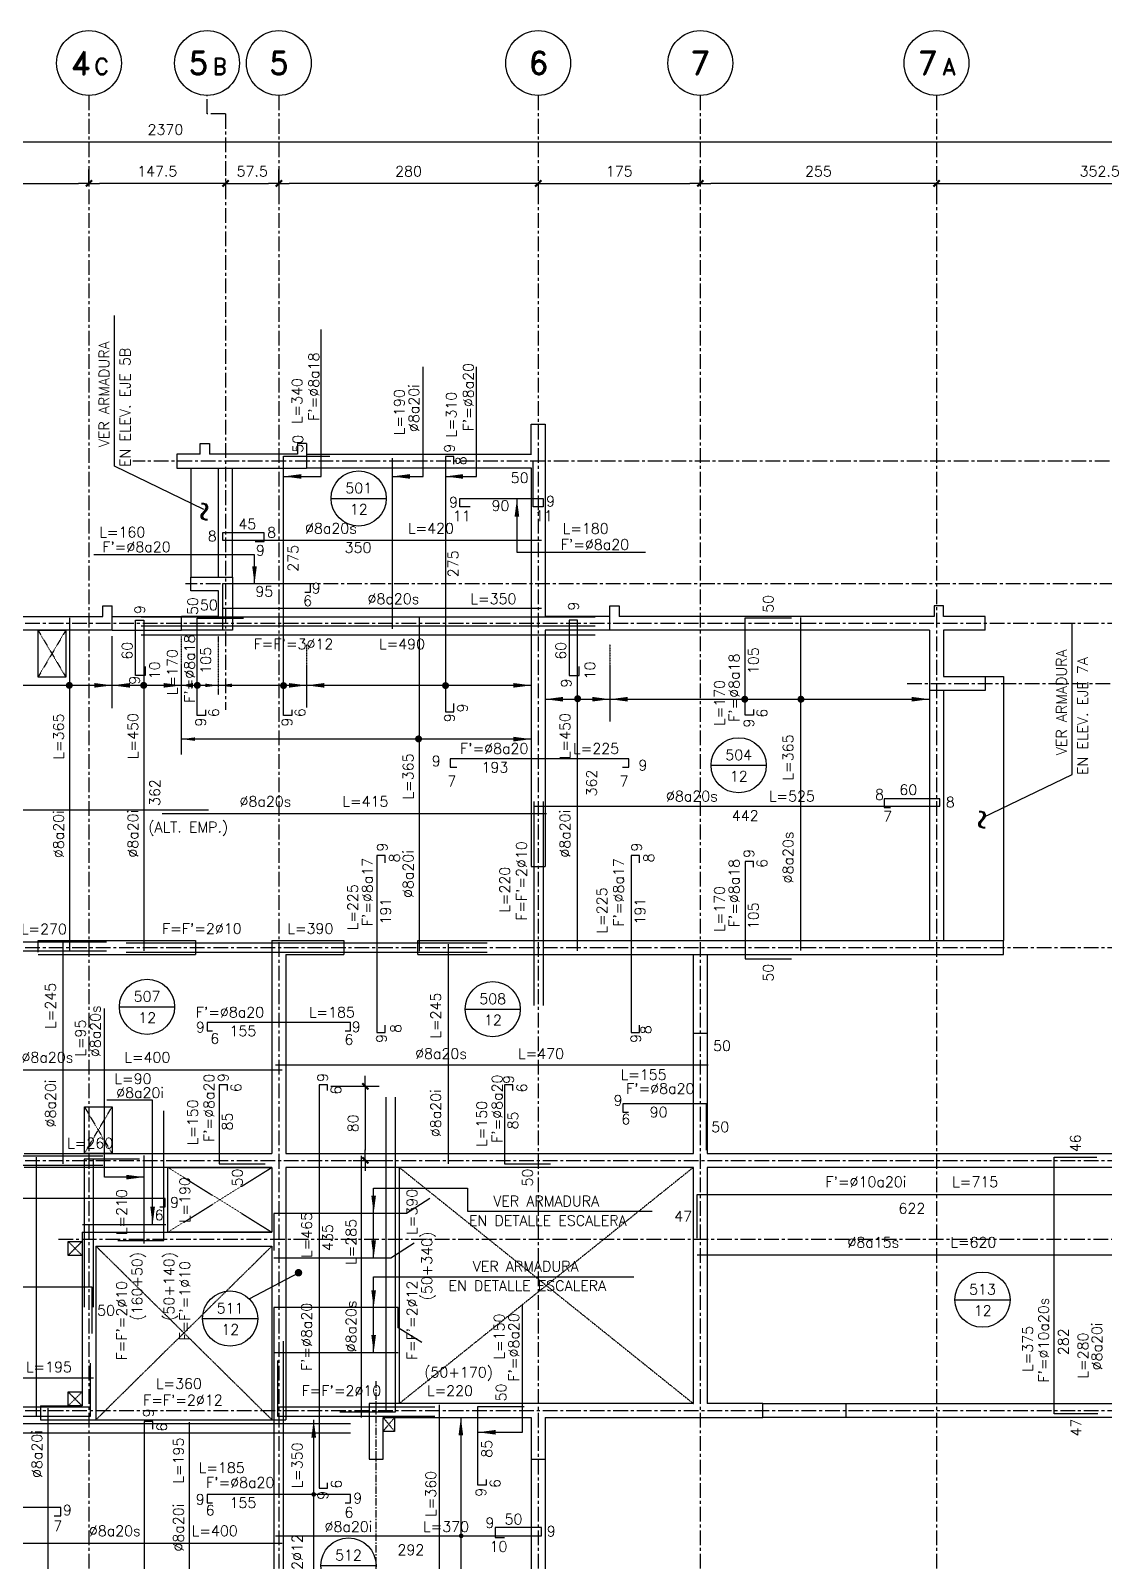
# Model space of a CAD drawing. Header units: millimetres. Extents: x -656237 to -651946, y 88238 to 91298.
# Drawn here: x -654663 to -653503, y 89645 to 91298 of the extents above; entities that cross this region are included whole.
import ezdxf
from ezdxf.enums import TextEntityAlignment as Align

# ---------------------------------------------------------------- set-up
doc = ezdxf.new("R2010")
doc.units = ezdxf.units.MM
doc.header["$LTSCALE"] = 0.5
for name, pattern in [('CENTER', [50.8, 31.75, -6.35, 6.35, -6.35]), ('DASHDOT', [1, 0.5, -0.25, 0, -0.25]), ('DASHED', [0.75, 0.5, -0.25])]:
    doc.linetypes.add(name, pattern=pattern)
for name, color, linetype in [('A-LINEA 015', 6, 'Continuous'), ('BORDE DE LOSAS', 3, 'Continuous'), ('COTAS', 5, 'Continuous'), ('EJES', 1, 'CENTER'), ('FE', 7, 'Continuous'), ('MUROS', 3, 'Continuous'), ('SEGMENTOS1', 3, 'Continuous'), ('TEXTOS-SM', 3, 'Continuous'), ('TEXTOS1', 9, 'Continuous'), ('TEXTOS50a', 3, 'Continuous'), ('VANOS', 8, 'DASHDOT'), ('VIGAS', 3, 'Continuous')]:
    doc.layers.add(name, color=color, linetype=linetype)
doc.styles.add('ROMAND', font='romand')
doc.styles.add('ROMANS', font='romans')
doc.styles.add('ROMANS0', font='romans.shx')
doc.dimstyles.new('ING-50', dxfattribs={"dimscale": 5, "dimtxt": 2.25, "dimasz": 2.25, "dimexe": 3, "dimexo": 0, "dimgap": 1.5, "dimtad": 1, "dimdec": 1, "dimzin": 12, "dimdsep": 46, "dimtxsty": 'ROMANS', "dimblk1": 'TICK1', "dimblk2": 'TICK1', "dimsah": 1, "dimcen": 0.09, "dimclrd": 2, "dimclre": 1, "dimclrt": 3, "dimadec": 1, "dimazin": 3, "dimtfac": 1, "dimtdec": 1, "dimtix": 1, "dimtmove": 2, "dimatfit": 3, "dimfxl": 3, "dimtolj": 1, "dimtzin": 12, "dimarcsym": 0})

# ---------------------------------------------------------------- blocks, each defined once
blk = doc.blocks.new('FLECHA')
at = {"layer": 'TEXTOS1', "color": 2}
blk.add_lwpolyline([(0, 0, 0, 5, 0), (19.2, 0, 5, 5, 0)], format="xyseb", dxfattribs=at)
blk = doc.blocks.new('TICK1')
at = {"color": 2}
for points in [[(0, 0), (-1, 0)], [(0, 0), (1, 0)]]:
    blk.add_lwpolyline(points, dxfattribs=at)
at = {"color": 2, "const_width": 0.2}
blk.add_lwpolyline([(-0.3, -0.3), (0.3, 0.3)], dxfattribs=at)
blk = doc.blocks.new('*D23')
at = {"layer": 'COTAS', "color": 1, "lineweight": -2}
for p, q in [((-654313.1, 90158.3), (-654286.4, 90158.3)), ((-654314.3, 90078.3), (-654286.4, 90078.3))]:
    blk.add_line(p, q, dxfattribs=at)
at = {"layer": 'COTAS', "color": 2, "lineweight": -2}
blk.add_line((-654301.4, 90147), (-654301.4, 90089.5), dxfattribs=at)
at = {"layer": 'Defpoints', "color": 0}
for p in [(-654313.1, 90158.3), (-654314.3, 90078.3), (-654301.4, 90078.3)]:
    blk.add_point(p, dxfattribs=at)
at = {"layer": 'COTAS', "color": 2, "lineweight": -2, "xscale": 11.25, "yscale": 11.25, "zscale": 11.25}
for p, rotation in [((-654301.4, 90158.3), 90), ((-654301.4, 90078.3), 270)]:
    blk.add_blockref('TICK1', p, dxfattribs=dict(at, rotation=rotation))
at = {"layer": 'COTAS', "color": 3, "insert": (-654314.6, 90118.3), "char_height": 11.25, "attachment_point": 5, "rotation": 90, "style": 'ROMANS'}
blk.add_mtext('\\A1;80', dxfattribs=at)
blk = doc.blocks.new('losa-ne')
at = {"color": 5, "linetype": 'Continuous'}
blk.add_line((-29.8, 0), (29.7, 0), dxfattribs=at)
at = {"color": 3, "linetype": 'Continuous'}
blk.add_circle((0, 0), 29.8, dxfattribs=at)
at = {"color": 3, "linetype": 'Continuous', "style": 'ROMANS'}
for tag, p in [('N%%DL', (0, 5.6)), ('ESP', (0.2, -17.4))]:
    blk.add_attdef(tag, text='', height=11.2, dxfattribs=at).set_placement(p, align=Align.CENTER)
blk = doc.blocks.new('EJE-1')
at = {"color": 3, "linetype": 'Continuous'}
blk.add_circle((0, 0), 35, dxfattribs=at)
at = {"color": 5, "linetype": 'Continuous', "style": 'ROMAND'}
blk.add_attdef('0', text='', height=25, dxfattribs=at).set_placement((0.2, 0), align=Align.MIDDLE)
blk = doc.blocks.new('eje-3')
at = {"color": 3, "linetype": 'Continuous'}
blk.add_circle((0, 0), 35, dxfattribs=at)
at = {"color": 5, "linetype": 'Continuous', "style": 'ROMAND'}
for height, p in [(25, (-9.2, 0)), (18, (13.7, -3.6))]:
    blk.add_attdef('0', text='', height=height, dxfattribs=at).set_placement(p, align=Align.MIDDLE)
blk = doc.blocks.new('*D45')
at = {"layer": 'COTAS', "color": 1, "lineweight": -2}
for p, q in [((-654599.7, 91133.3), (-654599.7, 91148.3)), ((-654784.7, 91133.3), (-654784.7, 91118.3))]:
    blk.add_line(p, q, dxfattribs=at)
at = {"layer": 'COTAS', "color": 2, "lineweight": -2}
blk.add_line((-654773.5, 91133.3), (-654611, 91133.3), dxfattribs=at)
at = {"layer": 'Defpoints', "color": 0}
for p in [(-654784.7, 91133.3), (-654599.7, 91133.3), (-654599.7, 91133.3)]:
    blk.add_point(p, dxfattribs=at)
at = {"layer": 'COTAS', "color": 2, "lineweight": -2, "xscale": 11.25, "yscale": 11.25, "zscale": 11.25, "rotation": 180}
blk.add_blockref('TICK1', (-654784.7, 91133.3), dxfattribs=at)
at = {"layer": 'COTAS', "color": 2, "lineweight": -2, "xscale": 11.25, "yscale": 11.25, "zscale": 11.25}
blk.add_blockref('TICK1', (-654599.7, 91133.3), dxfattribs=at)
at = {"layer": 'COTAS', "color": 3, "insert": (-654692.2, 91146.4), "char_height": 11.25, "attachment_point": 5, "style": 'ROMANS'}
blk.add_mtext('\\A1;185', dxfattribs=at)
blk = doc.blocks.new('*D46')
at = {"layer": 'COTAS', "color": 1, "lineweight": -2}
for p, q in [((-654599.7, 91133.3), (-654599.7, 91148.3)), ((-654452.2, 91133.3), (-654452.2, 91118.3))]:
    blk.add_line(p, q, dxfattribs=at)
at = {"layer": 'COTAS', "color": 2, "lineweight": -2}
blk.add_line((-654463.5, 91133.3), (-654588.5, 91133.3), dxfattribs=at)
at = {"layer": 'Defpoints', "color": 0}
for p in [(-654599.7, 91133.3), (-654599.7, 91133.3), (-654452.2, 91133.3)]:
    blk.add_point(p, dxfattribs=at)
at = {"layer": 'COTAS', "color": 2, "lineweight": -2, "xscale": 11.25, "yscale": 11.25, "zscale": 11.25, "rotation": 180}
blk.add_blockref('TICK1', (-654599.7, 91133.3), dxfattribs=at)
at = {"layer": 'COTAS', "color": 2, "lineweight": -2, "xscale": 11.25, "yscale": 11.25, "zscale": 11.25}
blk.add_blockref('TICK1', (-654452.2, 91133.3), dxfattribs=at)
at = {"layer": 'COTAS', "color": 3, "insert": (-654526, 91146.4), "char_height": 11.25, "attachment_point": 5, "style": 'ROMANS'}
blk.add_mtext('\\A1;147.5', dxfattribs=at)
blk = doc.blocks.new('*D47')
at = {"layer": 'COTAS', "color": 1, "lineweight": -2}
for p, q in [((-654394.7, 91133.3), (-654394.7, 91148.3)), ((-654114.7, 91133.3), (-654114.7, 91118.3))]:
    blk.add_line(p, q, dxfattribs=at)
at = {"layer": 'COTAS', "color": 2, "lineweight": -2}
blk.add_line((-654126, 91133.3), (-654383.5, 91133.3), dxfattribs=at)
at = {"layer": 'Defpoints', "color": 0}
for p in [(-654394.7, 91133.3), (-654394.7, 91133.3), (-654114.7, 91133.3)]:
    blk.add_point(p, dxfattribs=at)
at = {"layer": 'COTAS', "color": 2, "lineweight": -2, "xscale": 11.25, "yscale": 11.25, "zscale": 11.25, "rotation": 180}
blk.add_blockref('TICK1', (-654394.7, 91133.3), dxfattribs=at)
at = {"layer": 'COTAS', "color": 2, "lineweight": -2, "xscale": 11.25, "yscale": 11.25, "zscale": 11.25}
blk.add_blockref('TICK1', (-654114.7, 91133.3), dxfattribs=at)
at = {"layer": 'COTAS', "color": 3, "insert": (-654254.7, 91146.4), "char_height": 11.25, "attachment_point": 5, "style": 'ROMANS'}
blk.add_mtext('\\A1;280', dxfattribs=at)
blk = doc.blocks.new('*D48')
at = {"layer": 'COTAS', "color": 1, "lineweight": -2}
for p, q in [((-653332.2, 91178.3), (-653332.2, 91193.3)), ((-655702.2, 91178.3), (-655702.2, 91163.3))]:
    blk.add_line(p, q, dxfattribs=at)
at = {"layer": 'COTAS', "color": 2, "lineweight": -2}
blk.add_line((-655691, 91178.3), (-653343.5, 91178.3), dxfattribs=at)
at = {"layer": 'Defpoints', "color": 0}
for p in [(-655702.2, 91178.3), (-653332.2, 91178.3), (-653332.2, 91178.3)]:
    blk.add_point(p, dxfattribs=at)
at = {"layer": 'COTAS', "color": 2, "lineweight": -2, "xscale": 11.25, "yscale": 11.25, "zscale": 11.25, "rotation": 180}
blk.add_blockref('TICK1', (-655702.2, 91178.3), dxfattribs=at)
at = {"layer": 'COTAS', "color": 2, "lineweight": -2, "xscale": 11.25, "yscale": 11.25, "zscale": 11.25}
blk.add_blockref('TICK1', (-653332.2, 91178.3), dxfattribs=at)
at = {"layer": 'COTAS', "color": 3, "insert": (-654517.2, 91191.4), "char_height": 11.25, "attachment_point": 5, "style": 'ROMANS'}
blk.add_mtext('\\A1;2370', dxfattribs=at)
blk = doc.blocks.new('*D71')
at = {"layer": 'COTAS', "color": 1, "lineweight": -2}
for p, q in [((-654452.2, 91133.3), (-654452.2, 91118.3)), ((-654394.7, 91133.3), (-654394.7, 91118.3))]:
    blk.add_line(p, q, dxfattribs=at)
at = {"layer": 'COTAS', "color": 2, "lineweight": -2}
blk.add_line((-654441, 91133.3), (-654406, 91133.3), dxfattribs=at)
at = {"layer": 'Defpoints', "color": 0}
for p in [(-654452.2, 91133.3), (-654394.7, 91133.3), (-654394.7, 91133.3)]:
    blk.add_point(p, dxfattribs=at)
at = {"layer": 'COTAS', "color": 2, "lineweight": -2, "xscale": 11.25, "yscale": 11.25, "zscale": 11.25, "rotation": 180}
blk.add_blockref('TICK1', (-654452.2, 91133.3), dxfattribs=at)
at = {"layer": 'COTAS', "color": 2, "lineweight": -2, "xscale": 11.25, "yscale": 11.25, "zscale": 11.25}
blk.add_blockref('TICK1', (-654394.7, 91133.3), dxfattribs=at)
at = {"layer": 'COTAS', "color": 3, "insert": (-654423.5, 91146.4), "char_height": 11.25, "attachment_point": 5, "style": 'ROMANS'}
blk.add_mtext('\\A1;57.5', dxfattribs=at)
blk = doc.blocks.new('*D75')
at = {"layer": 'COTAS', "color": 1, "lineweight": -2}
for p, q in [((-653939.7, 91133.3), (-653939.7, 91148.3)), ((-654114.7, 91133.3), (-654114.7, 91118.3))]:
    blk.add_line(p, q, dxfattribs=at)
at = {"layer": 'COTAS', "color": 2, "lineweight": -2}
blk.add_line((-654103.5, 91133.3), (-653951, 91133.3), dxfattribs=at)
at = {"layer": 'Defpoints', "color": 0}
for p in [(-654114.7, 91133.3), (-653939.7, 91133.3), (-653939.7, 91133.3)]:
    blk.add_point(p, dxfattribs=at)
at = {"layer": 'COTAS', "color": 2, "lineweight": -2, "xscale": 11.25, "yscale": 11.25, "zscale": 11.25, "rotation": 180}
blk.add_blockref('TICK1', (-654114.7, 91133.3), dxfattribs=at)
at = {"layer": 'COTAS', "color": 2, "lineweight": -2, "xscale": 11.25, "yscale": 11.25, "zscale": 11.25}
blk.add_blockref('TICK1', (-653939.7, 91133.3), dxfattribs=at)
at = {"layer": 'COTAS', "color": 3, "insert": (-654027.2, 91146.4), "char_height": 11.25, "attachment_point": 5, "style": 'ROMANS'}
blk.add_mtext('\\A1;175', dxfattribs=at)
blk = doc.blocks.new('*D25')
at = {"layer": 'COTAS', "color": 1, "lineweight": -2}
for p, q in [((-653939.7, 91133.3), (-653939.7, 91148.3)), ((-653684.7, 91133.3), (-653684.7, 91118.3))]:
    blk.add_line(p, q, dxfattribs=at)
at = {"layer": 'COTAS', "color": 2, "lineweight": -2}
blk.add_line((-653696, 91133.3), (-653928.5, 91133.3), dxfattribs=at)
at = {"layer": 'Defpoints', "color": 0}
for p in [(-653939.7, 91133.3), (-653939.7, 91133.3), (-653684.7, 91133.3)]:
    blk.add_point(p, dxfattribs=at)
at = {"layer": 'COTAS', "color": 2, "lineweight": -2, "xscale": 11.25, "yscale": 11.25, "zscale": 11.25, "rotation": 180}
blk.add_blockref('TICK1', (-653939.7, 91133.3), dxfattribs=at)
at = {"layer": 'COTAS', "color": 2, "lineweight": -2, "xscale": 11.25, "yscale": 11.25, "zscale": 11.25}
blk.add_blockref('TICK1', (-653684.7, 91133.3), dxfattribs=at)
at = {"layer": 'COTAS', "color": 3, "insert": (-653812.2, 91146.4), "char_height": 11.25, "attachment_point": 5, "style": 'ROMANS'}
blk.add_mtext('\\A1;255', dxfattribs=at)
blk = doc.blocks.new('*D43')
at = {"layer": 'COTAS', "color": 1, "lineweight": -2}
for p, q in [((-653332.2, 91133.3), (-653332.2, 91148.3)), ((-653684.7, 91133.3), (-653684.7, 91118.3))]:
    blk.add_line(p, q, dxfattribs=at)
at = {"layer": 'COTAS', "color": 2, "lineweight": -2}
blk.add_line((-653673.5, 91133.3), (-653343.5, 91133.3), dxfattribs=at)
at = {"layer": 'Defpoints', "color": 0}
for p in [(-653684.7, 91133.3), (-653332.2, 91133.3), (-653332.2, 91133.3)]:
    blk.add_point(p, dxfattribs=at)
at = {"layer": 'COTAS', "color": 2, "lineweight": -2, "xscale": 11.25, "yscale": 11.25, "zscale": 11.25, "rotation": 180}
blk.add_blockref('TICK1', (-653684.7, 91133.3), dxfattribs=at)
at = {"layer": 'COTAS', "color": 2, "lineweight": -2, "xscale": 11.25, "yscale": 11.25, "zscale": 11.25}
blk.add_blockref('TICK1', (-653332.2, 91133.3), dxfattribs=at)
at = {"layer": 'COTAS', "color": 3, "insert": (-653508.5, 91146.4), "char_height": 11.25, "attachment_point": 5, "style": 'ROMANS'}
blk.add_mtext('\\A1;352.5', dxfattribs=at)

msp = doc.modelspace()

# ---------------------------------------------------------------- linework, layer by layer
at = {"layer": 'BORDE DE LOSAS', "ltscale": 0.5}
for p, q in [((-654489.71, 90825.75), (-654489.71, 90708.25)), ((-654459.71, 90708.25), (-654459.71, 90825.75)), ((-653632.21, 90600.75), (-653612.21, 90600.75)), ((-653612.21, 90600.75), (-653612.21, 90315.75))]:
    msp.add_line(p, q, dxfattribs=at)
at = {"layer": 'BORDE DE LOSAS', "ltscale": 0.2}
for p, q in [((-654264.71, 90070.75), (-654264.71, 89815.75)), ((-654592.21, 89798.25), (-654402.21, 89798.25))]:
    msp.add_line(p, q, dxfattribs=at)
for points in [[(-654654.71, 90650.75), (-654624.71, 90650.75), (-654624.71, 90600.25), (-654654.71, 90600.25)], [(-654604.71, 90136.25), (-654574.71, 90136.25), (-654574.71, 90085.75), (-654604.71, 90085.75)], [(-654514.71, 90070.75), (-654402.21, 90070.75), (-654402.21, 90000.75), (-654514.71, 90000.75)], [(-654622.21, 89990.75), (-654607.21, 89990.75), (-654607.21, 89975.75), (-654622.21, 89975.75)], [(-654622.21, 89828.25), (-654607.21, 89828.25), (-654607.21, 89813.25), (-654622.21, 89813.25)], [(-654282.21, 89800.75), (-654269.71, 89800.75), (-654269.71, 89785.75), (-654282.21, 89785.75)]]:
    msp.add_lwpolyline(points, close=True, dxfattribs=at)
at = {"layer": 'EJES'}
for p, q in [((-654599.71, 91228.25), (-654599.71, 88448.25)), ((-654394.71, 91228.25), (-654394.71, 88448.25)), ((-654114.71, 91228.25), (-654114.71, 88448.25)), ((-653939.71, 91228.25), (-653939.71, 88448.25)), ((-653684.71, 91228.25), (-653684.71, 88448.25)), ((-654452.21, 91208.25), (-654452.21, 90564.66)), ((-652888.19, 90833.25), (-654552.44, 90833.25)), ((-652908.19, 90700.75), (-654495.62, 90700.75)), ((-656167.21, 90658.25), (-652889.09, 90658.25)), ((-653716.33, 90593.25), (-652908.19, 90593.25)), ((-656167.21, 90308.25), (-652889.09, 90308.25)), ((-656167.21, 90078.25), (-652889.09, 90078.25)), ((-654632.74, 89993.25), (-652891.09, 89993.25)), ((-656167.21, 89808.25), (-652890.72, 89808.25))]:
    msp.add_line(p, q, dxfattribs=at)
at = {"layer": 'EJES', "ltscale": 0.5}
msp.add_line((-654289.71, 88448.25), (-654289.71, 89839.98), dxfattribs=at)
at = {"layer": 'EJES'}
msp.add_lwpolyline([(-654452.21, 91208.25), (-654472.21, 91208.25), (-654472.21, 91228.25)], dxfattribs=at)
at = {"layer": 'FE', "ltscale": 0.5}
msp.add_line((-654266.01, 89870.53), (-654400.21, 89870.53), dxfattribs=at)
for points in [[(-654380.58, 90564.75), (-654380.58, 90558.75), (-654389.58, 90558.75), (-654389.57, 90838.75), (-654339.57, 90838.75)], [(-654272.43, 90836.75), (-654272.43, 90652.25)], [(-654205.94, 90830.25), (-654205.94, 90838.25), (-654214.94, 90838.25), (-654214.94, 90562.75), (-654205.94, 90562.75), (-654205.94, 90571.75)], [(-654188.31, 90784.21), (-654199.31, 90784.21), (-654199.31, 90793.21), (-654109.29, 90793.21), (-654109.29, 90784.21), (-654120.21, 90784.21), (-654120.21, 90834.21)], [(-654420.21, 90746.62), (-654410.71, 90746.62), (-654410.71, 90756.12), (-654455.71, 90756.12), (-654455.71, 90748.12), (-654111.21, 90748.12)], [(-654366.71, 90691.75), (-654360.71, 90691.75), (-654360.71, 90700.75), (-654455.71, 90700.75), (-654455.71, 90650.75)], [(-654620.68, 90664.25), (-654620.68, 90304.25)], [(-654543.34, 90665.36), (-654053.34, 90665.36)], [(-654473.81, 90564.75), (-654473.81, 90558.75), (-654482.81, 90558.75), (-654482.81, 90663.75), (-654432.81, 90663.75)], [(-654455.71, 90674.74), (-654111.21, 90674.74)], [(-654243.28, 90664.25), (-654243.28, 90304.25)], [(-653882.35, 90565.25), (-653882.35, 90559.25), (-653891.35, 90559.25), (-653891.35, 90664.25), (-653841.35, 90664.25)], [(-653831.35, 90304.94), (-653831.35, 90664.44)], [(-654538.91, 90611.75), (-654538.91, 90601.75), (-654549.41, 90601.75), (-654549.41, 90661.75), (-654540.41, 90661.75), (-654540.41, 90304.75)], [(-654543.34, 90655.36), (-654053.34, 90655.36)], [(-654072.12, 90304.75), (-654072.12, 90661.75), (-654081.12, 90661.75), (-654081.12, 90601.75), (-654070.62, 90601.75), (-654070.62, 90611.75)], [(-654543.34, 90645.86), (-654053.34, 90645.86)], [(-654023.71, 90502.79), (-654016.71, 90502.79), (-654016.71, 90511.79), (-654209.71, 90511.79), (-654209.71, 90502.79), (-654202.71, 90502.79)], [(-654119.16, 90245.75), (-654119.16, 90465.75)], [(-654118.21, 90460.81), (-653681.21, 90460.81), (-653681.21, 90468.81), (-653741.21, 90468.81), (-653741.21, 90459.31), (-653734.21, 90459.31)], [(-654109.16, 90245.75), (-654109.16, 90465.75)], [(-655470.71, 90456.98), (-654470.71, 90456.98)], [(-654520.71, 90452.98), (-654105.71, 90452.98)], [(-654279.91, 90399.5), (-654279.91, 90407.5), (-654288.91, 90407.5), (-654288.91, 90216.5), (-654279.91, 90216.5), (-654279.91, 90224.5)], [(-654005.34, 90399.5), (-654005.34, 90407.5), (-654014.34, 90407.5), (-654014.34, 90216.5), (-654005.34, 90216.5), (-654005.34, 90224.5)], [(-653882.35, 90394.99), (-653882.35, 90400.99), (-653891.35, 90400.99), (-653891.35, 90295.99), (-653841.35, 90295.99)], [(-654850.96, 90314.5), (-654580.96, 90314.5)], [(-654850.96, 90304.5), (-654580.96, 90304.5)], [(-654627.62, 90074.75), (-654627.62, 90314.25)], [(-654559.71, 90313.25), (-654169.71, 90313.25)], [(-654559.71, 90303.25), (-654169.71, 90303.25)], [(-654211.69, 90074.75), (-654211.69, 90311.75)], [(-654323.21, 90218.1), (-654317.21, 90218.1), (-654317.21, 90227.1), (-654472.21, 90227.1), (-654472.21, 90218.1), (-654466.21, 90218.1)], [(-654788.21, 90175.94), (-654391.21, 90175.94)], [(-654398.21, 90181.48), (-653931.21, 90181.48)], [(-654450.32, 90153.75), (-654450.32, 90159.75), (-654459.32, 90159.75), (-654459.32, 90074.75), (-654409.32, 90074.75)], [(-654342.06, 90153.75), (-654342.06, 90159.75), (-654351.06, 90159.75), (-654351.06, 89724.25), (-654342.06, 89724.25), (-654342.06, 89730.25)], [(-654142.26, 90153.75), (-654142.26, 90159.75), (-654151.26, 90159.75), (-654151.26, 90074.75), (-654101.26, 90074.75)], [(-654328.71, 89806.75), (-654278.71, 89806.75), (-654278.71, 90146.75)], [(-654318.71, 89806.75), (-654268.71, 89806.75), (-654268.71, 90146.75)], [(-653933.17, 90089.47), (-653933.17, 90139.47), (-654023.17, 90139.47), (-654023.17, 90130.47), (-654017.17, 90130.47)], [(-654568.71, 89991.75), (-654518.71, 89991.75), (-654518.71, 90131.75)], [(-654844.71, 90083.25), (-654584.71, 90083.25)], [(-654844.71, 90073.25), (-654584.71, 90073.25)], [(-654656.41, 89802.25), (-654656.41, 90081.75)], [(-654555.07, 90079.75), (-654605.07, 90079.75), (-654605.07, 89919.75)], [(-654545.07, 90079.75), (-654595.07, 90079.75), (-654595.07, 89919.75)], [(-654540.17, 89988.47), (-654540.17, 90083.47)], [(-654305.6, 89800.75), (-654305.6, 90083.25)], [(-653510.64, 89804.75), (-653557.64, 89804.75), (-653557.64, 90081.75), (-653511.64, 90081.75)], [(-654523.28, 90028.19), (-654517.28, 90028.19), (-654517.28, 90037.19), (-654882.28, 90037.19), (-654882.28, 90028.19), (-654876.28, 90028.19)], [(-654231.59, 90037.32), (-654256.78, 90021.02), (-654400.21, 90021.02), (-654400.21, 89981.02)], [(-653943.21, 89994.5), (-653943.21, 90041.5), (-653326.21, 90041.5), (-653326.21, 89995.5)], [(-654606.64, 90009.08), (-654516.64, 90009.08)], [(-654248.59, 89988.97), (-654273.77, 89972.67), (-654400.21, 89972.67)], [(-653943.21, 89976.25), (-653326.09, 89976.25)], [(-654596.21, 89891.35), (-654596.21, 89941.35), (-654941.21, 89941.35), (-654941.21, 89932.35), (-654935.21, 89932.35)], [(-654240.49, 89881.78), (-654266.01, 89897.55), (-654266.01, 89919.55), (-654400.21, 89919.55), (-654400.21, 89879.55)], [(-654399.71, 89533.25), (-654399.71, 89883.25)], [(-654389.71, 89533.25), (-654389.71, 89883.25)], [(-654786.21, 89858.25), (-654786.21, 89812.25), (-654598.21, 89812.25), (-654598.21, 89859.25)], [(-654396.21, 89862.25), (-654396.21, 89812.25), (-654226.21, 89812.25)], [(-654789.68, 89843.59), (-654594.68, 89843.59)], [(-654786.21, 89848.25), (-654786.21, 89802.25), (-654598.21, 89802.25), (-654598.21, 89849.25)], [(-654396.21, 89852.25), (-654396.21, 89802.25), (-654226.21, 89802.25)], [(-654643.78, 89600.6), (-654643.78, 89810.6)], [(-654221.39, 89459.75), (-654221.39, 89814.25)], [(-654170.82, 89733.69), (-654170.82, 89727.69), (-654179.82, 89727.69), (-654179.82, 89812.69), (-654129.82, 89812.69)], [(-654677.21, 89794.25), (-654317.21, 89794.25)], [(-654530.94, 89788.25), (-654530.94, 89796.25), (-654539.94, 89796.25), (-654539.94, 89276.25), (-654530.94, 89276.25), (-654530.94, 89284.25)], [(-654491, 89600.6), (-654491, 89795.6)], [(-654677.21, 89784.25), (-654317.21, 89784.25)], [(-654323.21, 89708.67), (-654317.21, 89708.67), (-654317.21, 89717.67), (-654472.21, 89717.67), (-654472.21, 89708.67), (-654466.21, 89708.67)], [(-654637.21, 89694.46), (-654630.21, 89694.46), (-654630.21, 89703.46), (-654939.21, 89703.46), (-654939.21, 89694.46), (-654933.21, 89694.46)], [(-654398.21, 89672.77), (-654111.21, 89672.77), (-654111.21, 89681.77), (-654161.21, 89681.77), (-654161.21, 89671.27), (-654151.21, 89671.27)], [(-654791.21, 89665.07), (-654391.21, 89665.07)]]:
    msp.add_lwpolyline(points, dxfattribs=at)
for points, const_width in [([(-654622.84, 90591.24, -1), (-654619.09, 90591.24, -1)], 3.75), ([(-654542.46, 90591.26, 1), (-654538.71, 90591.26, 1)], 3.75), ([(-654484.68, 90591.26, 1), (-654480.93, 90591.26, 1)], 3.75), ([(-654391.5, 90591, -1), (-654387.75, 90591, -1)], 3.75), ([(-654216.62, 90591, -1), (-654212.87, 90591, -1)], 3.75), ([(-654074.01, 90576.81, -1), (-654070.26, 90576.81, -1)], 3.75), ([(-653893.58, 90576.29, -1), (-653889.83, 90576.29, -1)], 3.75), ([(-653832.9, 90576.29, -1), (-653829.15, 90576.29, -1)], 3.75), ([(-654245.78, 90533.43, -1), (-654242.03, 90533.43, -1)], 3.75), ([(-654358.33, 89717.67, 1), (-654355.83, 89717.67, 1)], 2.5), ([(-654199.09, 89672.89, 1), (-654196.59, 89672.89, 1)], 2.5)]:
    msp.add_lwpolyline(points, format="xyb", close=True, dxfattribs=dict(at, const_width=const_width))
at = {"layer": 'MUROS'}
for p, q in [((-654107.21, 90873.25), (-654107.21, 90665.75)), ((-654364.71, 90852.25), (-654364.71, 90825.75)), ((-654479.71, 90840.75), (-654504.71, 90840.75)), ((-654504.71, 90840.75), (-654504.71, 90825.75)), ((-654374.71, 90840.75), (-654469.71, 90840.75)), ((-654504.71, 90825.75), (-654364.71, 90825.75)), ((-654122.21, 90825.75), (-654122.21, 90395.75)), ((-654489.71, 90693.25), (-654489.71, 90708.25)), ((-654489.71, 90708.25), (-654444.71, 90708.25)), ((-654444.71, 90708.25), (-654444.71, 90650.75)), ((-654459.71, 90693.25), (-654489.71, 90693.25)), ((-654459.71, 90665.75), (-654459.71, 90693.25)), ((-654784.71, 90665.75), (-654584.71, 90665.75)), ((-654459.71, 90665.75), (-654499.71, 90665.75)), ((-654037.21, 90650.75), (-654037.21, 90677.25)), ((-654037.21, 90677.25), (-654027.21, 90677.25)), ((-654027.21, 90677.25), (-654027.21, 90665.75)), ((-653687.21, 90665.75), (-654027.21, 90665.75)), ((-653677.21, 90677.25), (-653687.21, 90677.25)), ((-653687.21, 90677.25), (-653687.21, 90665.75)), ((-653677.21, 90665.75), (-653677.21, 90677.25)), ((-653632.21, 90665.75), (-653677.21, 90665.75)), ((-653632.21, 90650.75), (-653632.21, 90665.75)), ((-654574.71, 90650.75), (-654794.71, 90650.75)), ((-654444.71, 90650.75), (-654499.71, 90650.75)), ((-654122.21, 90648.25), (-654122.21, 90395.75)), ((-654107.21, 90650.75), (-654107.21, 90395.75)), ((-653692.21, 90650.75), (-654037.21, 90650.75)), ((-653692.21, 90650.75), (-653692.21, 90585.75)), ((-653632.21, 90650.75), (-653677.21, 90650.75)), ((-653677.21, 90650.75), (-653677.21, 90600.75)), ((-653677.21, 90600.75), (-653632.21, 90600.75)), ((-653632.21, 90600.75), (-653632.21, 90585.75)), ((-653632.21, 90585.75), (-653692.21, 90585.75)), ((-654654.71, 90303.25), (-654654.71, 90315.75)), ((-654654.71, 90315.75), (-654484.71, 90315.75)), ((-654654.71, 90300.75), (-654484.71, 90300.75)), ((-654402.21, 90315.75), (-654324.71, 90315.75)), ((-654402.21, 90315.75), (-654402.21, 90085.75)), ((-654387.21, 90300.75), (-654387.21, 90085.75)), ((-654244.71, 90315.75), (-653612.21, 90315.75)), ((-653612.21, 90300.75), (-653612.21, 90315.75)), ((-654669.71, 90085.75), (-654402.21, 90085.75)), ((-654402.21, 90070.75), (-654669.71, 90070.75)), ((-654402.21, 90070.75), (-654402.21, 90000.75)), ((-654387.21, 90070.75), (-654387.21, 89798.25)), ((-653947.21, 89815.75), (-653947.21, 90070.75)), ((-653932.21, 90070.75), (-653932.21, 89815.75)), ((-654607.21, 90000.75), (-654607.21, 89813.25)), ((-654607.21, 90000.75), (-654402.21, 90000.75)), ((-654592.21, 89985.75), (-654592.21, 89798.25)), ((-654592.21, 89985.75), (-654402.21, 89985.75)), ((-654402.21, 89985.75), (-654402.21, 89798.25)), ((-654652.21, 89813.25), (-654607.21, 89813.25)), ((-654652.21, 89813.25), (-654652.21, 89798.25)), ((-654652.21, 89798.25), (-654592.21, 89798.25)), ((-654122.21, 89800.75), (-654122.21, 89755.75)), ((-654107.21, 89800.75), (-653872.21, 89800.75)), ((-654107.21, 89800.75), (-654107.21, 89755.75))]:
    msp.add_line(p, q, dxfattribs=at)
at = {"layer": 'MUROS', "ltscale": 0.5}
for p, q in [((-654479.71, 90840.75), (-654479.71, 90852.25)), ((-654479.71, 90852.25), (-654469.71, 90852.25)), ((-654469.71, 90852.25), (-654469.71, 90840.75)), ((-654364.71, 90852.25), (-654374.71, 90852.25)), ((-654374.71, 90852.25), (-654374.71, 90840.75)), ((-654574.71, 90650.75), (-654574.71, 90677.25)), ((-654499.71, 90650.75), (-654499.71, 90665.75)), ((-654122.21, 90395.75), (-654107.21, 90395.75)), ((-654484.71, 90315.75), (-654484.71, 90300.75)), ((-654387.21, 90300.75), (-654324.71, 90300.75)), ((-654324.71, 90315.75), (-654324.71, 90300.75)), ((-654244.71, 90300.75), (-654244.71, 90315.75)), ((-654244.71, 90300.75), (-653612.21, 90300.75)), ((-653947.21, 90085.75), (-653947.21, 90215.75)), ((-653947.21, 90215.75), (-653932.21, 90215.75)), ((-653932.21, 90215.75), (-653932.21, 90085.75)), ((-653782.21, 89800.75), (-653782.21, 89815.75)), ((-653782.21, 89815.75), (-653352.21, 89815.75)), ((-653322.21, 89800.75), (-653782.21, 89800.75)), ((-654122.21, 89755.75), (-654107.21, 89755.75))]:
    msp.add_line(p, q, dxfattribs=at)
at = {"layer": 'MUROS', "ltscale": 0.15}
msp.add_line((-654402.21, 89798.25), (-654387.21, 89798.25), dxfattribs=at)
at = {"layer": 'MUROS'}
for points in [[(-654122.21, 90840.75), (-654122.21, 90873.25), (-654107.21, 90873.25)], [(-654387.21, 90085.75), (-653947.21, 90085.75)], [(-653932.21, 90085.75), (-653292.21, 90085.75), (-653292.21, 90070.75), (-653322.21, 90070.75)], [(-653947.21, 90070.75), (-654387.21, 90070.75)], [(-653342.21, 90070.75), (-653932.21, 90070.75)], [(-653947.21, 89815.75), (-654297.21, 89815.75), (-654297.21, 89755.75), (-654282.21, 89755.75), (-654282.21, 89800.75), (-654122.21, 89800.75)], [(-653872.21, 89800.75), (-653872.21, 89815.75), (-653932.21, 89815.75)]]:
    msp.add_lwpolyline(points, dxfattribs=at)
at = {"layer": 'MUROS', "ltscale": 0.5}
msp.add_lwpolyline([(-654584.71, 90665.75), (-654584.71, 90677.25), (-654574.71, 90677.25)], dxfattribs=at)
at = {"layer": 'SEGMENTOS1', "ltscale": 0.5}
for p, q in [((-654444.71, 90708.25), (-654444.71, 90825.75)), ((-654122.06, 90825.75), (-654364.71, 90825.75)), ((-654037.21, 90650.75), (-654107.21, 90650.75)), ((-653692.21, 90585.75), (-653692.21, 90315.76)), ((-653947.21, 90215.75), (-653947.21, 90300.75)), ((-653872.21, 89815.75), (-653782.21, 89815.75)), ((-654122.21, 89755.75), (-654122.21, 89615.75))]:
    msp.add_line(p, q, dxfattribs=at)
at = {"layer": 'SEGMENTOS1', "color": 2, "linetype": 'DASHED', "ltscale": 0.5}
for p, q in [((-654574.71, 90566.51), (-654574.71, 90644.39)), ((-654499.71, 90516.45), (-654499.71, 90644.39)), ((-654459.71, 90581.03), (-654459.71, 90644.39)), ((-654364.71, 90635.33), (-654364.71, 90567.36)), ((-654364.71, 90635.33), (-654364.71, 90567.36)), ((-654037.22, 90635.33), (-654037.22, 90552.38)), ((-654037.21, 90635.33), (-654037.21, 90552.38))]:
    msp.add_line(p, q, dxfattribs=at)
at = {"layer": 'SEGMENTOS1', "ltscale": 0.5}
msp.add_lwpolyline([(-654574.71, 90650.75), (-654499.71, 90650.75)], dxfattribs=at)
at = {"layer": 'TEXTOS1', "color": 1, "ltscale": 0.5}
for p, q in [((-654572.06, 90827.78), (-654572.06, 90990.69)), ((-654349.12, 90816.84), (-654349.12, 90975.44)), ((-654238.97, 90816.84), (-654238.97, 90935.18)), ((-654181.48, 90816.84), (-654181.48, 90935.18)), ((-654475.87, 90781.01), (-654572.06, 90827.78)), ((-654389.57, 90816.84), (-654349.12, 90816.84)), ((-654272.43, 90816.84), (-654238.97, 90816.84)), ((-654214.94, 90816.84), (-654181.48, 90816.84)), ((-654137.7, 90792.65), (-654137.7, 90734.92)), ((-654420.99, 90732.32), (-654594.39, 90732.32)), ((-654420.99, 90700.75), (-654420.99, 90732.32)), ((-654137.7, 90734.92), (-653998.89, 90734.92)), ((-653538.38, 90495.18), (-653538.38, 90658.09)), ((-654122.21, 90591.26), (-655454.71, 90591.26)), ((-654107.21, 90576.29), (-653692.21, 90576.29)), ((-654122.21, 90533.21), (-654499.71, 90533.21)), ((-653634.56, 90448.41), (-653538.38, 90495.18)), ((-654583.02, 90060.24), (-654583.02, 90242.35)), ((-654299.41, 90158.25), (-654338.47, 90158.25)), ((-654530.99, 90143.53), (-654580.45, 90143.53)), ((-654530.99, 90009.08), (-654530.99, 90143.53)), ((-654540.17, 90060.24), (-654583.02, 90060.24)), ((-654292.37, 89972.67), (-654292.37, 90048.19)), ((-654292.37, 89870.53), (-654292.37, 89952.54)), ((-654292.37, 89952.54), (-654011.33, 89952.54)), ((-654131.63, 89784.74), (-654131.63, 89922.01)), ((-654357.08, 89470.75), (-654357.08, 89798.25)), ((-654198.23, 89800.75), (-654198.23, 89608.25)), ((-654179.82, 89784.74), (-654131.63, 89784.74))]:
    msp.add_line(p, q, dxfattribs=at)
at = {"layer": 'TEXTOS1', "color": 3, "ltscale": 0.5}
msp.add_line((-654425.98, 89929.19), (-654373.5, 89957.02), dxfattribs=at)
at = {"layer": 'TEXTOS1', "color": 2}
msp.add_lwpolyline([(-654499.71, 90591.26, 0, 5, 0), (-654487.39, 90591.26, 5, 5, 0)], format="xyseb", dxfattribs=at)
at = {"layer": 'TEXTOS1', "color": 1, "ltscale": 0.5}
msp.add_lwpolyline([(-654292.37, 90048.19), (-654190.99, 90048.19), (-654190.99, 90023.32), (-653991.64, 90023.32)], dxfattribs=at)
at = {"layer": 'TEXTOS1', "color": 3, "ltscale": 0.5, "const_width": 4}
msp.add_lwpolyline([(-654375.5, 89957.02, 1), (-654371.5, 89957.02, 1)], format="xyb", close=True, dxfattribs=at)
at = {"layer": 'VANOS', "ltscale": 0.5}
for p, q in [((-654624.71, 90650.75), (-654654.71, 90600.25)), ((-654654.71, 90650.75), (-654624.71, 90600.25)), ((-654604.71, 90136.25), (-654574.71, 90085.75)), ((-654604.71, 90085.75), (-654574.71, 90136.25)), ((-654514.71, 90070.75), (-654402.21, 90000.75)), ((-654514.71, 90000.75), (-654402.21, 90070.75)), ((-653947.21, 90070.75), (-654264.71, 89815.75)), ((-654264.71, 90070.75), (-653947.21, 89815.75)), ((-654607.21, 89990.75), (-654622.21, 89975.75)), ((-654622.21, 89990.75), (-654607.21, 89975.75)), ((-654402.21, 89798.25), (-654592.21, 89985.75)), ((-654402.21, 89985.75), (-654592.21, 89798.25)), ((-654622.21, 89813.25), (-654607.21, 89828.25)), ((-654622.21, 89828.25), (-654607.21, 89813.25)), ((-654282.21, 89800.75), (-654269.71, 89785.75)), ((-654282.21, 89785.75), (-654269.71, 89800.75))]:
    msp.add_line(p, q, dxfattribs=at)
at = {"layer": 'VIGAS', "ltscale": 0.5}
for p, q in [((-654364.71, 90840.76), (-654122.06, 90840.75)), ((-654037.21, 90665.75), (-654107.21, 90665.75)), ((-653677.21, 90585.75), (-653677.21, 90315.75)), ((-653932.21, 90300.75), (-653932.21, 90215.75)), ((-653782.21, 89800.75), (-653872.21, 89800.75)), ((-654107.21, 89755.75), (-654107.21, 89615.75))]:
    msp.add_line(p, q, dxfattribs=at)
msp.add_lwpolyline([(-654574.71, 90665.75), (-654499.71, 90665.75)], dxfattribs=at)

# ---------------------------------------------------------------- block references
at = {"layer": 'A-LINEA 015', "ltscale": 0.5}
ref = msp.add_blockref('eje-3', (-654599.71, 91263.25), dxfattribs=at)
ref.add_attrib('0', '4', dxfattribs={"layer": '0', "color": 5, "linetype": 'Continuous', "height": 25, "style": 'ROMAND'}).set_placement((-654608.91, 91263.25), align=Align.MIDDLE)
ref.add_attrib('0', 'C', dxfattribs={"layer": '0', "color": 5, "linetype": 'Continuous', "height": 18, "style": 'ROMAND'}).set_placement((-654586.03, 91259.67), align=Align.MIDDLE)
ref = msp.add_blockref('eje-3', (-654472.21, 91263.25), dxfattribs=at)
ref.add_attrib('0', '5', dxfattribs={"layer": '0', "color": 5, "linetype": 'Continuous', "height": 25, "style": 'ROMAND'}).set_placement((-654481.41, 91263.25), align=Align.MIDDLE)
ref.add_attrib('0', 'B', dxfattribs={"layer": '0', "color": 5, "linetype": 'Continuous', "height": 18, "style": 'ROMAND'}).set_placement((-654458.53, 91259.67), align=Align.MIDDLE)
for p, values in [((-654394.71, 91263.25), {'0': '5'}), ((-654114.71, 91263.25), {'0': '6'}), ((-653939.71, 91263.25), {'0': '7'})]:
    msp.add_blockref('EJE-1', p, dxfattribs=at).add_auto_attribs(values)
ref = msp.add_blockref('eje-3', (-653684.71, 91263.25), dxfattribs=at)
ref.add_attrib('0', '7', dxfattribs={"layer": '0', "color": 5, "linetype": 'Continuous', "height": 25, "style": 'ROMAND'}).set_placement((-653693.91, 91263.25), align=Align.MIDDLE)
ref.add_attrib('0', 'A', dxfattribs={"layer": '0', "color": 5, "linetype": 'Continuous', "height": 18, "style": 'ROMAND'}).set_placement((-653671.03, 91259.67), align=Align.MIDDLE)
at = {"layer": 'TEXTOS1', "color": 1, "ltscale": 0.5}
for p in [(-654389.57, 90816.84), (-654272.43, 90816.84), (-654214.94, 90816.84), (-654107.21, 90576.29), (-654179.82, 89784.74)]:
    msp.add_blockref('FLECHA', p, dxfattribs=at)
at = {"layer": 'TEXTOS1', "ltscale": 0.5}
for p, values in [((-654308.52, 90793.1), {'N%%DL': '501', 'ESP': '12'}), ((-653898.27, 90504.95), {'N%%DL': '504', 'ESP': '12'}), ((-654537.02, 90244.17), {'N%%DL': '507', 'ESP': '12'}), ((-654163.82, 90241.56), {'N%%DL': '508', 'ESP': '12'}), ((-653635.05, 89927.9), {'N%%DL': '513', 'ESP': '12'}), ((-654447.36, 89907.51), {'N%%DL': '511', 'ESP': '12'}), ((-654319.52, 89640.86), {'N%%DL': '512', 'ESP': '12'})]:
    msp.add_blockref('losa-ne', p, dxfattribs=at).add_auto_attribs(values)
at = {"layer": 'TEXTOS1', "color": 1, "ltscale": 0.5, "xscale": -1}
for p, rotation in [((-654137.7, 90792.65), 90), ((-654420.99, 90700.75), 270), ((-654574.71, 90591.26), 180), ((-654364.71, 90591.26), 180), ((-654037.21, 90576.29), 180), ((-654357.08, 89798.25), 89.99999867459398), ((-654198.23, 89800.75), 89.99999867459317)]:
    msp.add_blockref('FLECHA', p, dxfattribs=dict(at, rotation=rotation))
at = {"layer": 'TEXTOS1', "color": 1, "ltscale": 0.5}
for p, rotation in [((-654574.71, 90591.26), 180), ((-654499.71, 90591.26), 180), ((-654364.71, 90591.26), 180), ((-654122.21, 90591.26), 180), ((-654037.22, 90576.29), 180), ((-654540.17, 90060.24), 180), ((-654292.37, 90021.02), 90), ((-654530.99, 90009.08), 90), ((-654292.37, 89972.67), 90), ((-654292.37, 89918.87), 90), ((-654292.37, 89870.53), 90)]:
    msp.add_blockref('FLECHA', p, dxfattribs=dict(at, rotation=rotation))
at = {"layer": 'TEXTOS1', "color": 1, "ltscale": 0.5, "yscale": 0.75, "zscale": 0.75, "rotation": 180}
for xscale in [0.75, -0.75]:
    msp.add_blockref('FLECHA', (-654459.71, 90591.26), dxfattribs=dict(at, xscale=xscale))
at = {"layer": 'TEXTOS1', "color": 1, "ltscale": 0.5, "extrusion": (0, 0, -1), "zscale": -1}
for p in [(653692.21, 90576.29), (654122.21, 90533.21)]:
    msp.add_blockref('FLECHA', p, dxfattribs=at)
at = {"layer": 'TEXTOS1', "color": 1, "ltscale": 0.5, "xscale": 0.75, "yscale": 0.75, "zscale": 0.75}
msp.add_blockref('FLECHA', (-654499.71, 90533.21), dxfattribs=at)

# ---------------------------------------------------------------- texts
at = {"layer": 'TEXTOS-SM', "ltscale": 0.5, "style": 'ROMANS0'}
for s, height, rotation, p in [('VER ARMADURA', 11.25, 90, (-654577.76, 90848.44)), ('EN ELEV. EJE 5B', 11.25, 90, (-654555, 90827.02)), ('50', 11.25, 360, (-654144.36, 90809.77)), ('9', 11.25, 360, (-654106.11, 90784.57)), ('~', 22.5, 90, (-654465.44, 90767.17)), ('9', 11.25, 360, (-654210.86, 90783.49)), ('11', 11.25, 360, (-654206.72, 90768.49)), ('90', 11.25, 360, (-654165.08, 90779.66)), ('11', 11.25, 360, (-654118.35, 90768.73)), ("F'=%%c8a20", 11.25, 360, (-654090.32, 90737.78)), ('VER ARMADURA', 11.25, 90, (-653544.08, 90515.84)), ('EN ELEV. EJE 7A', 11.25, 90, (-653521.32, 90494.41)), ('~', 22.5, 90, (-653625.71, 90434.57)), ('VER ARMADURA', 11.25, 360, (-654163.17, 90028.7)), ('EN DETALLE ESCALERA', 11.25, 360, (-654189.4, 90007.73)), ('VER ARMADURA', 11.25, 360, (-654185.35, 89958.34)), ('EN DETALLE ESCALERA', 11.25, 360, (-654211.58, 89937.37))]:
    msp.add_text(s, height=height, rotation=rotation, dxfattribs=at).set_placement(p)
for s, rotation, p in [("F'=%%c8a18   ", 90, (-654351.34, 90925.36)), ("F'=%%c8a20    ", 90, (-654184.47, 90917.89)), ('L=340', 90, (-654369.42, 90898.19)), ('%%c8a20i   ', 90, (-654243.29, 90902.18)), ('L=190', 90, (-654259.01, 90886.25)), ('L=310', 90, (-654202.94, 90883.45)), ('L=160', 360, (-654563.75, 90751.06)), ('%%c8a20s      L=420', 360, (-654286.08, 90755.23)), ('L=180', 360, (-654063.49, 90755.01)), ("F'=%%c8a20   ", 360, (-654536.88, 90735.16)), ('%%c8a20s      L=350', 360, (-654218.62, 90679.1)), ("F'=%%c8a18   ", 90, (-654485.47, 90620.89)), ("F=F'=3%%c12     L=490", 360, (-654329.35, 90630.22)), ('L=170', 90, (-654504.19, 90605.55)), ("F'=%%c8a18   ", 90, (-653897.56, 90600.26)), ('L=170', 90, (-653913.39, 90572.19)), ('%%c8a20i      L=365', 90, (-654626.9, 90482.73)), ('%%c8a20i      L=450', 90, (-654546.65, 90483.25)), ('%%c8a20i      L=450', 90, (-654080.12, 90483.25)), ('%%c8a20s      L=365', 90, (-653839.35, 90457.82)), ('%%c8a20i      L=365', 90, (-654249.49, 90439.69)), ("F'=%%c8a20     L=225", 0, (-654113.21, 90517.46)), ('%%c8a20s      L=415', 360, (-654356.78, 90460.31)), ('%%c8a20s      L=525', 360, (-653896.37, 90465.95)), ("F=F'=2%%c10    ", 90, (-654127.16, 90395.39)), ("F'=%%c8a17    ", 90, (-654293.45, 90383.48)), ("F'=%%c8a17    ", 90, (-654022.34, 90383.05)), ("F'=%%c8a18   ", 90, (-653897.56, 90378.49)), ('L=220', 90, (-654145.16, 90370.55)), ('L=225', 90, (-654309.29, 90351.62)), ('L=225', 90, (-654040.34, 90348.16)), ('L=170', 90, (-653913.39, 90349.72)), ("F=F'=2%%c10     L=390", 0, (-654428.28, 90322.98)), ('%%c8a20i      L=245', 90, (-654635.62, 90192)), ('%%c8a20i      L=245', 90, (-654219.69, 90181.39)), ('%%c8a20s     ', 90, (-654587.14, 90237.03)), ('L=95', 90, (-654603.21, 90210.31)), ('%%c8a20s      L=400', 359.99999, (-654592.21, 90183.94)), ('%%c8a20s      L=470', 360, (-654167.21, 90187.95)), ('L=90', 360, (-654552.2, 90160.83)), ("F'=%%c8a20   ", 90, (-654464.5, 90146.64)), ("F'=%%c8a20   ", 90, (-654153.39, 90145.69)), ('%%c8a20i     ', 360, (-654525.26, 90145.75)), ('L=150', 90, (-654482.11, 90119.33)), ('L=150', 90, (-654170.07, 90117.77)), ("F=F'=2%%c10     L=260", 0.00004, (-654665.98, 90091.25)), ("F=F'=1%%c10    L=190", 89.99999, (-654490.6, 89972.03)), ("F=F'=2%%c10     L=210", 90, (-654558.77, 89954.83)), ("F=F'=2%%c12     L=390", 90, (-654245.38, 89955.17)), ("F'=%%c8a20     L=465", 90, (-654359.06, 89936.67)), ('%%c8a20s    L=285', 90, (-654311.07, 89943.1)), ('(50+340)', 90, (-654229.36, 89964.27)), ('%%c8a15s      L=620', 360, (-653700.5, 89984.25)), ('(160+50)', 90, (-654542.14, 89942.28)), ('(50+140)', 89.99999, (-654507.7, 89942.19)), ("F'=%%c10a20s    ", 90, (-653563.45, 89899.69)), ('L=150', 90, (-654151.24, 89888.11)), ("F'=%%c8a20   ", 90, (-654135.44, 89887.89)), ('L=375', 90, (-653580.57, 89874.75)), ('L=280', 90, (-653520.92, 89867.56)), ('%%c8a20i     ', 90, (-653505.91, 89896.71)), ('%%c8a20i      L=195', 360, (-654696.18, 89849.65)), ('(50+170)', 360, (-654200.64, 89843.92)), ('L=360', 360, (-654502.61, 89831.64)), ("F=F'=2%%c12    ", 360, (-654482.82, 89813.82)), ("F=F'=2%%c10     L=220", 360, (-654277.57, 89823.99)), ('%%c8a20i     ', 90, (-654650.25, 89780.48)), ('L=195', 90, (-654497.51, 89754.14)), ("F=F'=2%%c12     L=350", 90, (-654369.31, 89681.34)), ('L=185', 360, (-654456.39, 89740.79)), ('%%c8a20s      L=360', 90, (-654224.98, 89662.64)), ("F'=%%c8a20    ", 360, (-654421, 89724.84)), ('%%c8a20i     ', 90, (-654497.47, 89700.98))]:
    msp.add_text(s, height=11.25, rotation=rotation, dxfattribs=at).set_placement(p, align=Align.CENTER)
msp.add_text('(ALT. EMP.)', height=11.25, dxfattribs=at).set_placement((-654535.68, 90432.47))
for s, p in [("F=F'=2%%c10     L=270", (-654715.96, 90322.5)), ("F'=%%c8a20     L=185", (-654398.48, 90232.68)), ('L=155', (-654000.93, 90165.25)), ("F'=%%c8a20   ", (-653971.34, 90150.25)), ("F'=%%c10a20i     L=715", (-653711.3, 90049.5)), ('%%c8a20i      L=370', (-654267.38, 89677.2)), ('%%c8a20s      L=400', (-654519.45, 89672.69))]:
    msp.add_text(s, height=11.25, dxfattribs=at).set_placement(p, align=Align.CENTER)
at = {"layer": 'TEXTOS50a', "ltscale": 0.5, "style": 'ROMANS0'}
for s, rotation, p in [('50', 90, (-654374.1, 90852.1)), ('9', 90, (-654210.59, 90847.3)), ('8', 90, (-654198.05, 90833.81)), ('45', 360, (-654428.78, 90765.42)), ('8', 360, (-654466.59, 90752.44)), ('8', 360, (-654402.53, 90756.41)), ('350', 360, (-654309.2, 90740.07)), ('9', 360, (-654414.63, 90737.09)), ('275', 90, (-654379.44, 90728.44)), ('275', 90, (-654206.58, 90722.42)), ('95', 360, (-654410.42, 90692.71)), ('9', 360, (-654354.36, 90696.25)), ('50', 90, (-654487.64, 90676.77)), ('50', 360, (-654470.27, 90678.07)), ('6', 360, (-654363.71, 90682.53)), ('9', 90, (-654076.62, 90676.75)), ('50', 90, (-653866.35, 90679.25)), ('9', 90, (-654544.91, 90673.03)), ('60', 90, (-654558.51, 90628.65)), ('105', 90, (-654473.6, 90618.29)), ('60', 90, (-654090.25, 90628.53)), ('105', 90, (-653882.35, 90617.88)), ('10', 90, (-654528.87, 90607.42)), ('10', 90, (-654058.85, 90607.34)), ('9', 90, (-654550.47, 90596.81)), ('9', 90, (-654084.47, 90593.8)), ('6', 90, (-654465.03, 90561.75)), ('6', 90, (-654371.8, 90561.75)), ('9', 90, (-654196.54, 90566.88)), ('6', 90, (-653873.13, 90561.18)), ('9', 90, (-654479.15, 90551.62)), ('9', 90, (-654385.92, 90551.62)), ('9', 90, (-654210.56, 90556.25)), ('9', 90, (-653887.26, 90550.56)), ('9', 0, (-654224.71, 90509.54)), ('193', 0, (-654161.46, 90502.79)), ('362', 90, (-654057.12, 90485.75)), ('9', 0, (-654001.71, 90505.04)), ('362', 90, (-654528.56, 90475.43)), ('7', 0, (-654207.96, 90487.79)), ('7', 0, (-654021.96, 90487.79)), ('60', 360, (-653715.12, 90478.56)), ('8', 360, (-653746.24, 90473.38)), ('8', 360, (-653669.81, 90465.19)), ('442', 360, (-653891.19, 90450.59)), ('7', 360, (-653737.56, 90449.87)), ('9', 90, (-654283.11, 90416.51)), ('9', 90, (-654008.53, 90416.51)), ('8', 90, (-654269.85, 90404.94)), ('8', 90, (-653995.28, 90404.94)), ('9', 90, (-653887.26, 90409.68)), ('6', 90, (-653873.13, 90399.07)), ('191', 90, (-654279.37, 90347.51)), ('191', 90, (-654004.79, 90347.51)), ('105', 90, (-653882.35, 90342.37)), ('50', 90, (-653866.35, 90280.99)), ('8', 90, (-654268.44, 90220.75)), ('8', 90, (-653998.42, 90219.35)), ('9', 90, (-654283.94, 90210.02)), ('9', 90, (-654009.36, 90210.02)), ('9', 90, (-654454.82, 90167.72)), ('9', 90, (-654347.46, 90167.81)), ('9', 90, (-654146.76, 90165.81)), ('6', 90, (-654441.01, 90156.75)), ('6', 90, (-654333.06, 90154.03)), ('6', 90, (-654132.38, 90156.5)), ('85', 90, (-654450.32, 90120.21)), ('85', 90, (-654142, 90121.4)), ('46', 90, (-653534.64, 90096.75)), ('50', 90, (-654439.54, 90059.75)), ('50', 90, (-654126.26, 90059.75)), ('435', 90, (-654342.06, 89994.87)), ('282', 90, (-653547.72, 89882.48)), ('50', 90, (-654154.82, 89827.69)), ('9', 90, (-654535.57, 89805.68)), ('6', 90, (-654521.14, 89790.16)), ('47', 90, (-653534.14, 89789.75)), ('85', 90, (-654170.2, 89766.86)), ('6', 90, (-654332.66, 89728.75)), ('9', 90, (-654176.56, 89719.93)), ('6', 90, (-654161.2, 89729.45)), ('9', 360, (-654479.52, 89712.3)), ('6', 360, (-654468.84, 89700.53)), ('155', 360, (-654433.46, 89708.67)), ('9', 90, (-654347.2, 89716.66)), ('9', 360, (-654309.53, 89713.57)), ('6', 360, (-654319.05, 89698.32))]:
    msp.add_text(s, height=11.25, rotation=rotation, dxfattribs=at).set_placement(p, align=Align.MIDDLE)
for s, p in [('9', (-654479.41, 90222.16)), ('155', (-654433.46, 90218.1)), ('9', (-654311.09, 90222.5)), ('6', (-654463.99, 90209.82)), ('6', (-654319.02, 90208.74)), ('50', (-653916.21, 90202.1)), ('9', (-654028.5, 90143.17)), ('90', (-653984.76, 90130.47)), ('6', (-654020.17, 90122.82)), ('50', (-653918.17, 90114.47)), ('9', (-654507.39, 90033.02)), ('6', (-654524.09, 90019.3)), ('47', (-653958.21, 90018)), ('622', (-653711.3, 90026.5)), ('50', (-654581.21, 89916.35)), ('9', (-654622.99, 89700.75)), ('7', (-654633.29, 89683.5)), ('9', (-654166.97, 89687.01)), ('50', (-654141.38, 89690.91)), ('9', (-654100.67, 89677.98)), ('292', (-654252.21, 89657.77)), ('10', (-654157.62, 89661.43))]:
    msp.add_text(s, height=11.25, dxfattribs=at).set_placement(p, align=Align.MIDDLE)

# ---------------------------------------------------------------- dimensions: what is measured, and where the dimension line sits
at = {"layer": 'COTAS'}
for base, p1, p2, picture, middle in [((-653332.21, 91178.25), (-655702.21, 91178.25), (-653332.21, 91178.25), '*D48', (-654517.21, 91191.38)), ((-654599.71, 91133.25), (-654784.71, 91133.25), (-654599.71, 91133.25), '*D45', (-654692.21, 91146.38)), ((-654394.71, 91133.25), (-654452.21, 91133.25), (-654394.71, 91133.25), '*D71', (-654423.46, 91146.38)), ((-653939.71, 91133.25), (-654114.71, 91133.25), (-653939.71, 91133.25), '*D75', (-654027.21, 91146.38)), ((-653332.21, 91133.25), (-653684.71, 91133.25), (-653332.21, 91133.25), '*D43', (-653508.46, 91146.38))]:
    dim = msp.add_linear_dim(base=base, p1=p1, p2=p2, dimstyle='ING-50', dxfattribs=at)
    dim.commit()
    dim.dimension.update_dxf_attribs({"geometry": picture, "text_midpoint": middle})
for base, p1, p2, angle, picture, middle in [((-654599.71, 91133.25), (-654452.21, 91133.25), (-654599.71, 91133.25), 180, '*D46', (-654525.96, 91146.38)), ((-654394.71, 91133.25), (-654114.71, 91133.25), (-654394.71, 91133.25), 180, '*D47', (-654254.71, 91146.38)), ((-653939.71, 91133.25), (-653684.71, 91133.25), (-653939.71, 91133.25), 180, '*D25', (-653812.21, 91146.38)), ((-654301.43, 90078.25), (-654313.1, 90158.25), (-654314.29, 90078.25), 270, '*D23', (-654314.55, 90118.25))]:
    dim = msp.add_linear_dim(base=base, p1=p1, p2=p2, angle=angle, dimstyle='ING-50', dxfattribs=at)
    dim.commit()
    dim.dimension.update_dxf_attribs({"geometry": picture, "text_midpoint": middle})

doc.saveas('drawing.dxf')
